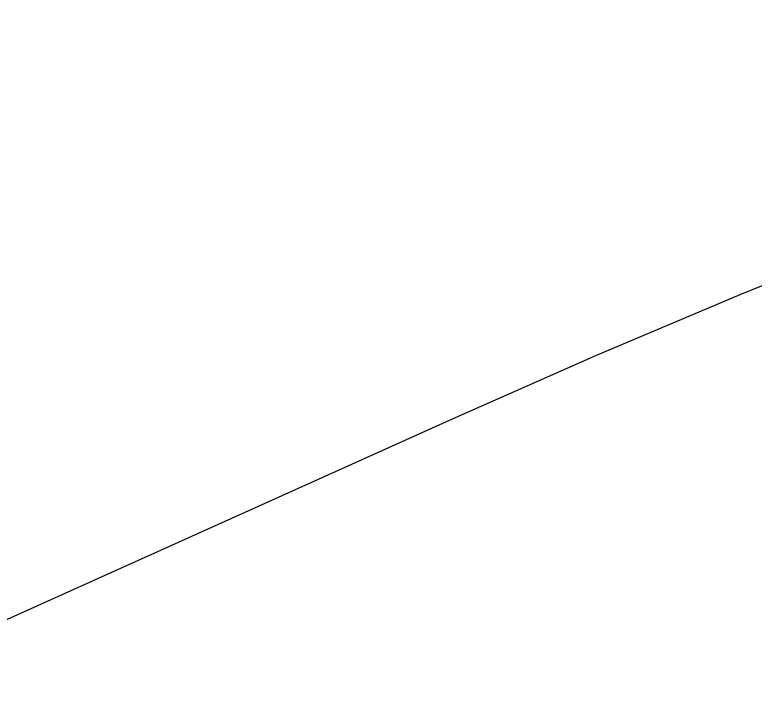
# Model space of a CAD drawing. Extents: x 2498567 to 2501210, y 7092229 to 7094464.
# Drawn here: x 2499622.346 to 2499624.986, y 7093091.743 to 7093094.224 of the extents above; entities that cross this region are included whole.
import ezdxf

# ---------------------------------------------------------------- set-up
doc = ezdxf.new("R2010")
doc.units = 0
doc.header["$MEASUREMENT"] = 0
doc.layers.add('9', color=7, linetype='Continuous', lineweight=0)
doc.layers.add('Level 31', color=254, linetype='Continuous', lineweight=0)
doc.styles.get("Standard").update_dxf_attribs({"font": 'ARIALBD.TTF'})

msp = doc.modelspace()

# ---------------------------------------------------------------- linework, layer by layer
at = {"layer": 'Level 31', "color": 35, "linetype": 'Continuous', "lineweight": 13}
for p, q in [((2499625.4519, 7093093.4369), (2499624.9341, 7093093.2257)), ((2499624.9341, 7093093.2257), (2499624.4193, 7093093.0072)), ((2499624.4193, 7093093.0072), (2499623.9076, 7093092.7815)), ((2499623.9076, 7093092.7815), (2499622.2409, 7093092.0321))]:
    msp.add_line(p, q, dxfattribs=at)

# ---------------------------------------------------------------- texts
at = {"layer": '9', "color": 7}
msp.add_text('PROPOSED ACCESS ROAD', height=23.520002, rotation=29.5804, dxfattribs=at).set_placement((2499305.2297, 7093083.3691))

doc.saveas('drawing.dxf')
